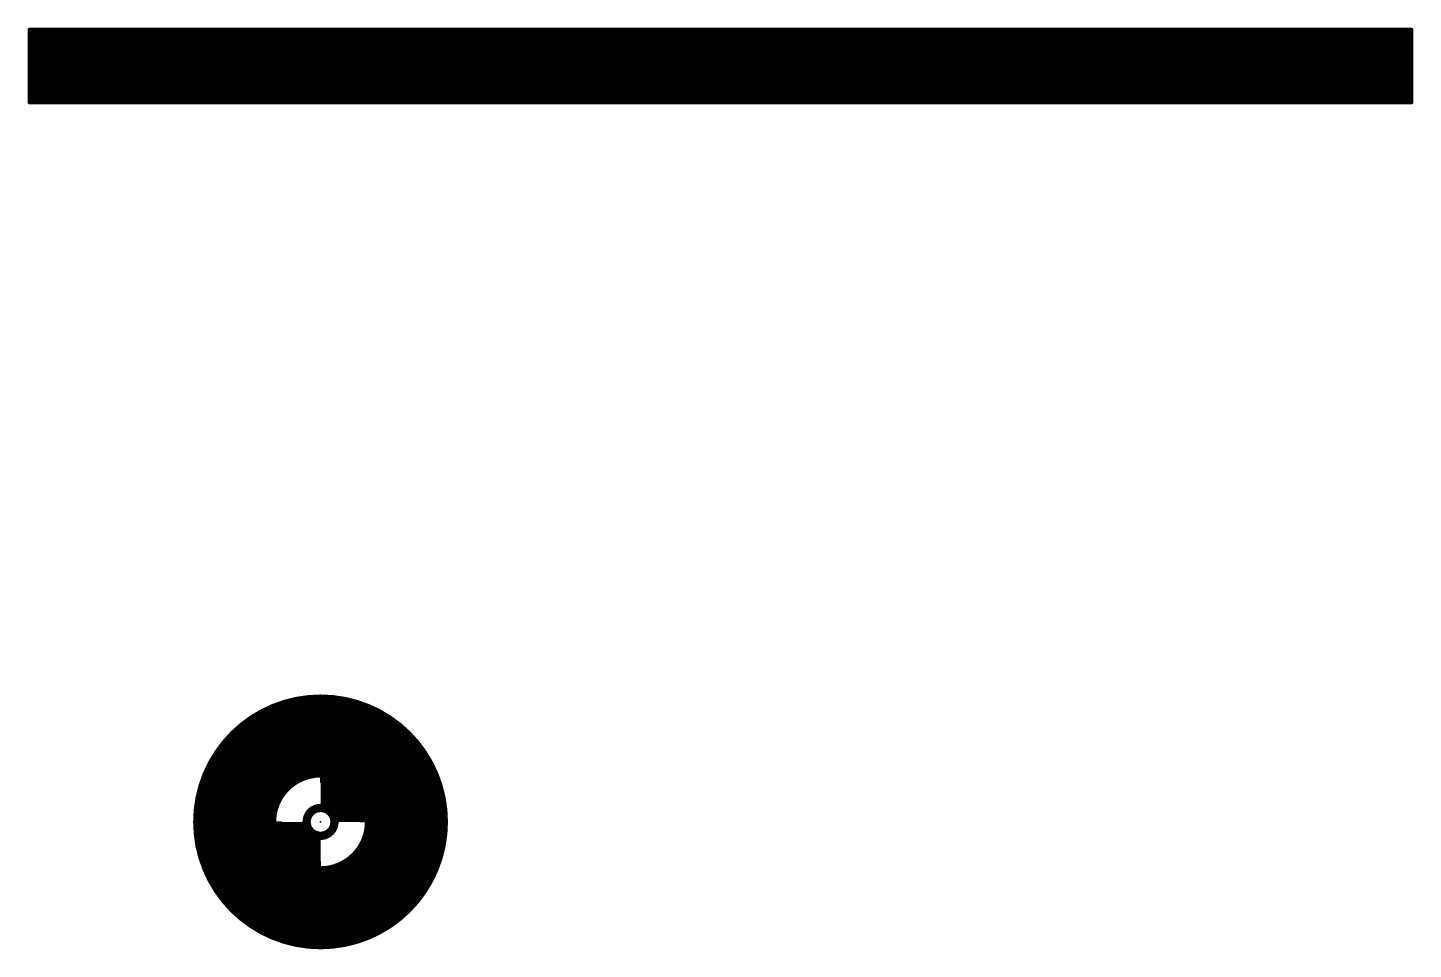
# Model space of a CAD drawing. Extents: x -93 to 210, y -228 to 208.
# Drawn here: x 3.6 to 79.4, y -228.3 to -177.9 of the extents above; entities that cross this region are included whole.
import ezdxf

# ---------------------------------------------------------------- set-up
doc = ezdxf.new("R2010")
doc.units = 0
for name, color, linetype in [('20', 31, 'CONTINUOUS'), ('21', 253, 'CONTINUOUS'), ('23', 53, 'CONTINUOUS'), ('39', 12, 'CONTINUOUS'), ('40', 132, 'CONTINUOUS'), ('41', 12, 'CONTINUOUS'), ('42', 132, 'CONTINUOUS'), ('43', 110, 'CONTINUOUS'), ('51', 253, 'CONTINUOUS')]:
    doc.layers.add(name, color=color, linetype=linetype)

msp = doc.modelspace()

# ---------------------------------------------------------------- linework, layer by layer
at = {"layer": '20'}
msp.add_circle((19.62, -221.36), 2.75, dxfattribs=at)
at = {"layer": '21'}
for points, const_width in [([(3.7, -182), (3.7, -178)], 0.2), ([(3.7, -178), (79.3, -178)], 0.2), ([(3.7, -178.2), (79.3, -178.2)], 0.2), ([(79.3, -178), (79.3, -182)], 0.2), ([(3.7, -178.4), (79.3, -178.4)], 0.2), ([(3.7, -178.6), (79.3, -178.6)], 0.2), ([(3.7, -178.8), (79.3, -178.8)], 0.2), ([(3.7, -179), (79.3, -179)], 0.2), ([(3.7, -179.2), (79.3, -179.2)], 0.2), ([(3.7, -179.4), (79.3, -179.4)], 0.2), ([(3.7, -179.6), (79.3, -179.6)], 0.2), ([(3.7, -179.8), (79.3, -179.8)], 0.2), ([(3.7, -180), (79.3, -180)], 0.2), ([(3.7, -180.2), (79.3, -180.2)], 0.2), ([(3.7, -180.4), (79.3, -180.4)], 0.2), ([(3.7, -180.6), (79.3, -180.6)], 0.2), ([(3.7, -180.8), (79.3, -180.8)], 0.2), ([(3.7, -181), (79.3, -181)], 0.2), ([(3.7, -181.2), (79.3, -181.2)], 0.2), ([(3.7, -181.4), (79.3, -181.4)], 0.2), ([(3.7, -181.6), (79.3, -181.6)], 0.2), ([(3.7, -181.8), (79.3, -181.8)], 0.2), ([(79.3, -182), (3.7, -182)], 0.2), ([(3.7, -182), (79.3, -182)], 0.2), ([(19.62, -216.915), (19.62, -219.201)], 0.0508), ([(17.461, -221.36), (15.175, -221.36)], 0.0508), ([(24.065, -221.36), (21.779, -221.36)], 0.0508), ([(19.62, -223.519), (19.62, -225.805)], 0.0508)]:
    msp.add_lwpolyline(points, dxfattribs=dict(at, const_width=const_width))
for points, const_width in [([(3.75, -178, 1), (3.65, -178)], 0.1), ([(3.7, -177.95, 1), (3.7, -178.05)], 0.1), ([(3.7, -178.15, 1), (3.7, -178.25)], 0.1), ([(79.35, -178, 1), (79.25, -178)], 0.1), ([(79.3, -178.05, 1), (79.3, -177.95)], 0.1), ([(79.3, -178.25, 1), (79.3, -178.15)], 0.1), ([(3.7, -178.35, 1), (3.7, -178.45)], 0.1), ([(3.7, -178.55, 1), (3.7, -178.65)], 0.1), ([(3.7, -178.75, 1), (3.7, -178.85)], 0.1), ([(79.3, -178.45, 1), (79.3, -178.35)], 0.1), ([(79.3, -178.65, 1), (79.3, -178.55)], 0.1), ([(79.3, -178.85, 1), (79.3, -178.75)], 0.1), ([(3.7, -178.95, 1), (3.7, -179.05)], 0.1), ([(3.7, -179.15, 1), (3.7, -179.25)], 0.1), ([(3.7, -179.35, 1), (3.7, -179.45)], 0.1), ([(3.7, -179.55, 1), (3.7, -179.65)], 0.1), ([(79.3, -179.05, 1), (79.3, -178.95)], 0.1), ([(79.3, -179.25, 1), (79.3, -179.15)], 0.1), ([(79.3, -179.45, 1), (79.3, -179.35)], 0.1), ([(79.3, -179.65, 1), (79.3, -179.55)], 0.1), ([(3.7, -179.75, 1), (3.7, -179.85)], 0.1), ([(3.7, -179.95, 1), (3.7, -180.05)], 0.1), ([(3.7, -180.15, 1), (3.7, -180.25)], 0.1), ([(3.7, -180.35, 1), (3.7, -180.45)], 0.1), ([(79.3, -179.85, 1), (79.3, -179.75)], 0.1), ([(79.3, -180.05, 1), (79.3, -179.95)], 0.1), ([(79.3, -180.25, 1), (79.3, -180.15)], 0.1), ([(79.3, -180.45, 1), (79.3, -180.35)], 0.1), ([(3.7, -180.55, 1), (3.7, -180.65)], 0.1), ([(3.7, -180.75, 1), (3.7, -180.85)], 0.1), ([(3.7, -180.95, 1), (3.7, -181.05)], 0.1), ([(3.7, -181.15, 1), (3.7, -181.25)], 0.1), ([(79.3, -180.65, 1), (79.3, -180.55)], 0.1), ([(79.3, -180.85, 1), (79.3, -180.75)], 0.1), ([(79.3, -181.05, 1), (79.3, -180.95)], 0.1), ([(79.3, -181.25, 1), (79.3, -181.15)], 0.1), ([(3.7, -181.35, 1), (3.7, -181.45)], 0.1), ([(3.7, -181.55, 1), (3.7, -181.65)], 0.1), ([(3.7, -181.75, 1), (3.7, -181.85)], 0.1), ([(3.7, -181.95, 1), (3.7, -182.05)], 0.1), ([(3.7, -181.95, 1), (3.7, -182.05)], 0.1), ([(79.3, -181.45, 1), (79.3, -181.35)], 0.1), ([(79.3, -181.65, 1), (79.3, -181.55)], 0.1), ([(79.3, -181.85, 1), (79.3, -181.75)], 0.1), ([(79.3, -182.05, 1), (79.3, -181.95)], 0.1), ([(79.3, -182.05, 1), (79.3, -181.95)], 0.1), ([(3.65, -182, 1), (3.75, -182)], 0.1), ([(79.25, -182, 1), (79.35, -182)], 0.1), ([(19.62, -225.8558, 1), (19.62, -216.8642, 1), (19.62, -225.8558)], 0.1524), ([(19.6327, -216.915, 1), (19.6073, -216.915)], 0.0254), ([(19.62, -224.21, 1), (19.62, -218.51, 1), (19.62, -224.21)], 0.1524), ([(19.6073, -219.201, 1), (19.6327, -219.201)], 0.0254), ([(15.175, -221.3473, 1), (15.175, -221.3727)], 0.0254), ([(17.461, -221.3727, 1), (17.461, -221.3473)], 0.0254), ([(21.779, -221.3473, 1), (21.779, -221.3727)], 0.0254), ([(24.065, -221.3727, 1), (24.065, -221.3473)], 0.0254), ([(19.6327, -223.519, 1), (19.6073, -223.519)], 0.0254), ([(19.6073, -225.805, 1), (19.6327, -225.805)], 0.0254)]:
    msp.add_lwpolyline(points, format="xyb", dxfattribs=dict(at, const_width=const_width))
at = {"layer": '23'}
msp.add_point((19.62, -221.36), dxfattribs=at)
at = {"layer": '39', "const_width": 4.5466}
msp.add_lwpolyline([(19.62, -226.059, 1), (19.62, -216.661, 1), (19.62, -226.059)], format="xyb", dxfattribs=at)
at = {"layer": '40', "const_width": 4.5466}
msp.add_lwpolyline([(19.62, -226.059, 1), (19.62, -216.661, 1), (19.62, -226.059)], format="xyb", dxfattribs=at)
at = {"layer": '41', "const_width": 2.54}
msp.add_lwpolyline([(19.62, -226.186, 1), (19.62, -216.534, 1), (19.62, -226.186)], format="xyb", dxfattribs=at)
at = {"layer": '42', "const_width": 2.54}
msp.add_lwpolyline([(19.62, -226.186, 1), (19.62, -216.534, 1), (19.62, -226.186)], format="xyb", dxfattribs=at)
at = {"layer": '43', "const_width": 2.54}
msp.add_lwpolyline([(19.62, -226.186, 1), (19.62, -216.534, 1), (19.62, -226.186)], format="xyb", dxfattribs=at)
at = {"layer": '51'}
for points, const_width in [([(22.16, -221.36, 0.4142), (19.62, -218.82)], 3.9116), ([(17.08, -221.36, 0.4142), (19.62, -223.9)], 3.9116), ([(19.62, -222.122, 1), (19.62, -220.598, 1), (19.62, -222.122)], 0.4572)]:
    msp.add_lwpolyline(points, format="xyb", dxfattribs=dict(at, const_width=const_width))

doc.saveas('drawing.dxf')
